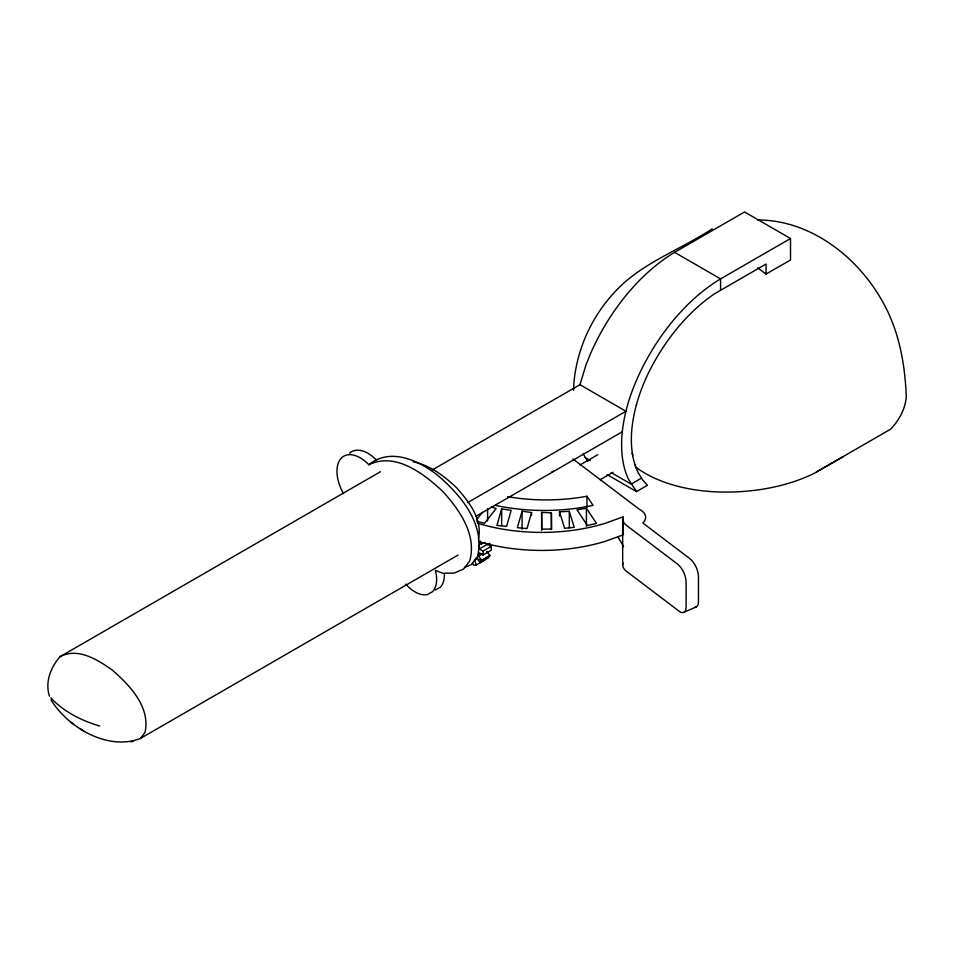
<?xml version="1.0" encoding="UTF-8"?>
<svg xmlns="http://www.w3.org/2000/svg" width="954" height="954" viewBox="0 0 954 954"><rect width="100%" height="100%" fill="white"/><g stroke="black" fill="none" stroke-linecap="round" stroke-linejoin="round"><path stroke-width="1.43" d="M573.485 390.234C574.976 348.961 594.223 309.263 625.085 281.931C650.878 259.619 683.863 247.515 712.209 228.841M478.359 538.855C482.974 519.334 468.7 501.446 456.537 487.732C444.302 476.01 429.992 465.194 413.058 461.736M484.584 560.201L476.428 564.911L474.508 560.081L476.869 558.639L480.148 562.645L481.794 560.189L478.514 556.182L479.349 552.879L483.106 554.978L491.262 550.267L491.215 546.344L487.458 544.233L479.302 548.944L478.693 546.082M432.138 470.036L579.96 384.7L586.078 364.678L590.526 353.695A145.938 84.25 -60 0 1 674.597 252.345L744.537 211.967L790.508 238.512L790.508 260.025L766.038 274.06L757.714 267.859M501.661 508.923L496.915 525.427L506.562 526.358L511.165 510.318L501.661 508.923L501.661 525.559M522.077 511.177L517.342 527.681L526.978 528.611L531.581 512.572L522.077 511.177L522.077 529.196M486.683 551.472L489.951 555.478L488.305 557.935L480.148 562.645M380.467 471.705L60.209 656.602C50.741 666.918 44.802 682.432 49.465 696.17M50.979 699.866C67.996 727.532 107.838 751.132 140.357 738.491L144.984 732.565C150.78 707.331 129.804 685.282 112.262 670.054C97.845 659.81 77.966 647.217 60.209 656.602M476.463 519.918L482.45 512.298M766.038 274.06L766.038 264.055L714.427 293.856A133.393 77.012 -60 0 0 647.42 375.161C639.395 392.261 633.659 410.542 631.822 429.395A111.463 64.359 -60 0 0 638.643 473.506L642.638 479.898L647.42 485.288L636.509 491.596L607.138 474.639M343.559 493.778A32.865 18.973 60 0 1 340.9 458.576A32.865 18.973 60 0 1 368.864 464.765C390.198 447.152 418.794 460.353 437.576 475.247C460.591 494.78 485.574 524.33 477.477 556.611L471.204 564.649L464.574 567.463M790.508 238.512L720.58 278.89A145.938 84.25 -60 0 0 636.509 380.241C629.02 397.448 623.713 415.694 622.032 434.428A120.836 69.761 -60 0 0 628.34 479.027L636.509 491.596M467.83 502.519L625.931 411.246L579.96 384.7M636.294 405.259L636.509 404.508M475.581 516.484L622.354 431.745M579.865 465.051L597.812 454.688M140.357 738.491L458.039 555.073M479.457 544.531L485.097 542.277M487.363 544.817L489.927 543.339M600.197 479.683L613.017 472.278M479.302 548.944L483.058 551.054L491.215 546.344M478.514 556.182L483.177 553.499M474.508 560.081L476.845 558.734M481.794 560.189L489.951 555.478M489.533 556.11L481.376 560.821L476.249 557.863M641.529 478.121L631.143 484.119L611.144 472.576M843.074 456.704L816.874 471.753M435.31 590.013L440.271 587.223A30.588 17.661 60 0 0 444.409 574.487M684.078 612.241L696.432 606.816M368.864 464.765C395.54 451.636 423.862 473.792 442.68 491.31C459.506 509.77 477.119 534.92 469.678 561.107L463.417 569.144L454.128 573.092L442.68 573.247L435.382 570.361A30.588 17.661 60 0 1 432.472 591.718L427.523 594.509A30.588 17.661 60 0 1 405.712 584.122M622.938 562.824A19.14 11.054 0 0 0 626.575 571.386L679.2 611.275A11.4 5.641 66.3 0 0 686.105 607.197L686.105 582.286A14.346 7.095 66.3 0 0 677.412 563.993L626.575 525.463A19.14 11.054 0 0 1 622.938 516.889L605.098 523.364A136.47 78.788 0 0 1 477.274 523.102M586.412 508.267L576.979 509.83L587.366 525.451L596.488 523.436L586.412 508.267L586.412 526.286M476.428 564.911L473.518 565.233L472.564 562.824M559.533 511.809L569.299 511.308L574.225 527.3L564.613 528.289L559.533 511.809L559.533 515.971M130.269 741.663L133 741.628M541.622 512.37L551.388 512.823L551.579 529.076L541.812 529.112L541.622 512.37L541.622 530.4M757.631 219.945C811.15 220.016 858.397 257.449 883.297 302.907C899.276 331.742 905 364.297 906.3 396.864C905.239 409.171 899.062 420.165 890.774 429.085L813.762 473.554A135.408 78.18 0 0 1 709.025 491.441M99.765 726.066C81.817 720.699 63.62 711.791 50.884 697.851M476.881 521.337L484.501 523.329L496.14 508.542L491.25 506.956M674.597 252.345L720.58 278.89L720.58 290.123M637.034 468.068L635.471 467.162A157.386 90.868 -60 0 1 635.388 464.467M585.172 457.574L590.311 460.543M80.351 728.784L83.654 731.038M70.823 722.309L73.482 724.134M572.901 458.934L639.299 509.257A18.603 10.744 0 0 1 642.841 523.007L689.754 558.567A14.346 7.095 66.3 0 1 698.447 576.86L698.447 601.771A11.4 5.641 66.3 0 1 695.001 607.209M587.855 461.557L583.061 453.758M507.623 496.652A133.572 77.119 0 0 0 586.972 496.235L593.03 505.346A139.129 80.327 0 0 1 495.341 505.346M480.303 541.025L481.603 544.293M483.058 551.054L483.106 554.978M622.938 516.889L622.938 534.92L605.098 541.383A136.47 78.788 0 0 1 478.717 541.562M622.676 518.392L622.676 565.078M586.972 496.235L586.972 507.325M569.299 511.308L569.299 527.944M551.388 512.823L551.388 529.458M531.581 512.572L531.581 515.351M487.589 508.53L487.589 521.015M349.51 453.233A32.865 18.973 60 0 1 376.651 460.269M709.037 491.382A110.533 63.823 0 0 1 637.01 468.08M617.906 537.007A119.584 59.172 66.3 0 1 623.57 546.642M632.108 452.971A11.496 6.642 60 0 1 632.693 455.666M553.666 470.93A18.579 10.721 0 0 1 551.472 472.313"/></g></svg>
